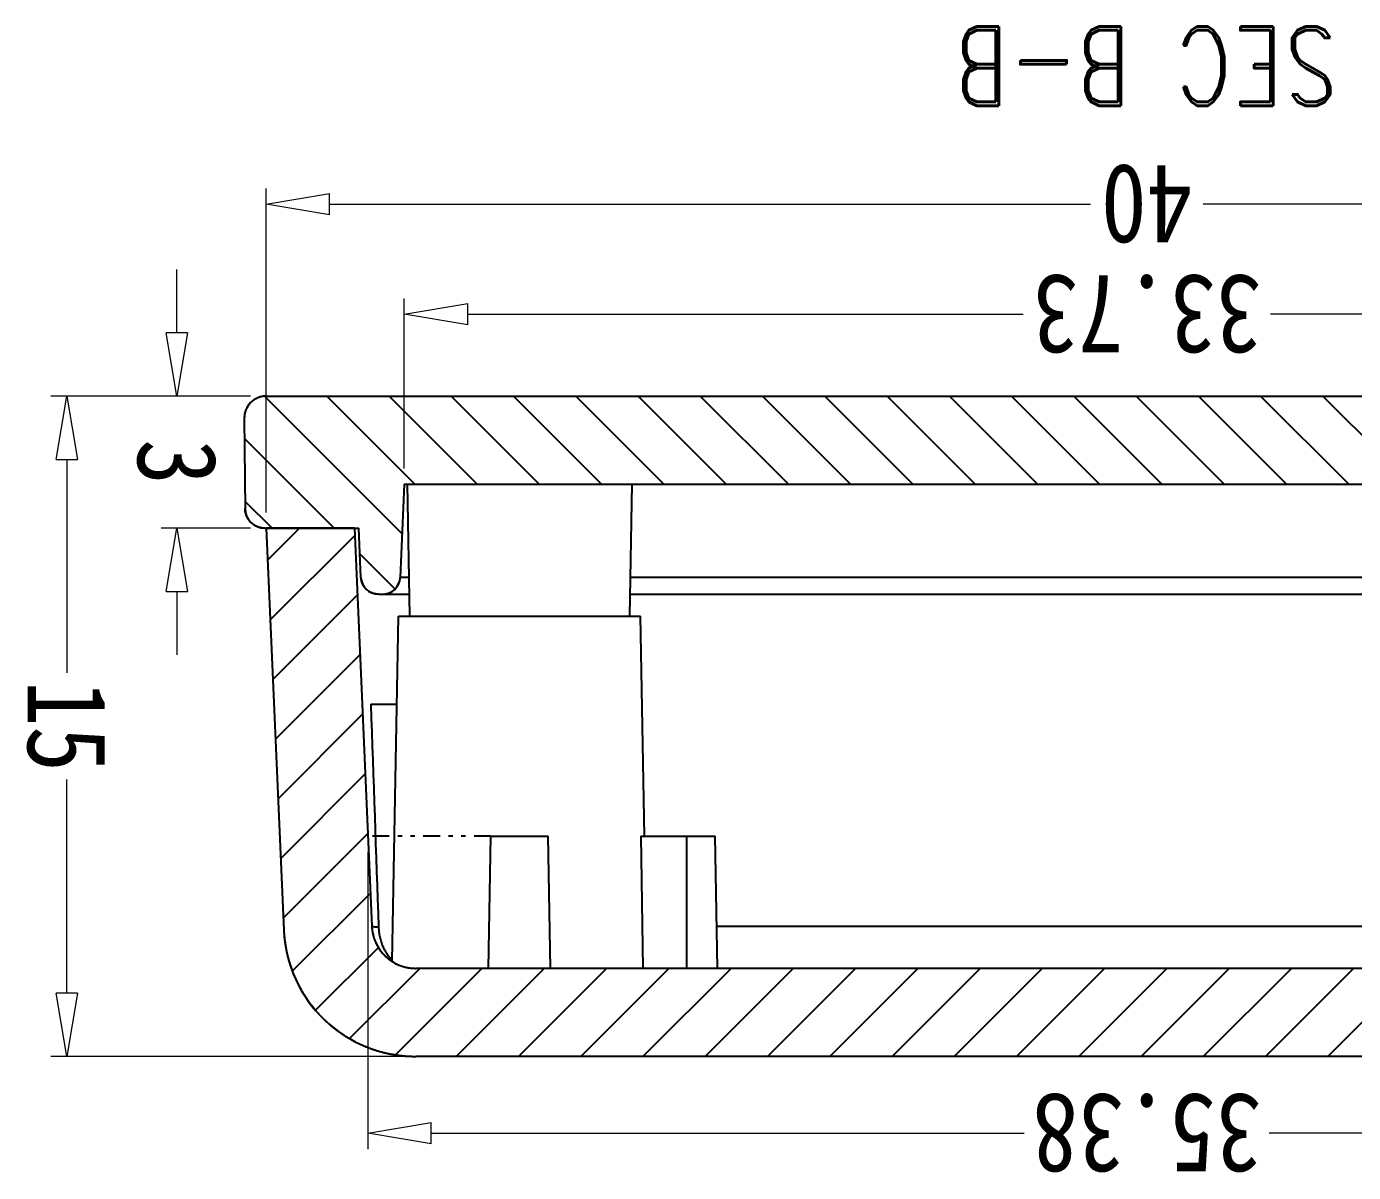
# Model space of a CAD drawing. Header units: millimetres. Extents: x 1786 to 3123, y -2632 to -1928.
# Drawn here: x 2830.31 to 2860.45, y -2532.05 to -2506.01 of the extents above; entities that cross this region are included whole.
import ezdxf
from ezdxf.enums import TextEntityAlignment as Align

# ---------------------------------------------------------------- set-up
doc = ezdxf.new("R2010")
doc.units = ezdxf.units.MM
doc.linetypes.add('DIVIDE', pattern=[31.75, 12.7, -6.35, 0, -6.35, 0, -6.35])
doc.layers.add('dim', color=3, linetype='Continuous', lineweight=9)
doc.layers.add('hatch', color=56, linetype='Continuous', lineweight=9)
doc.styles.add('FFS', font='SIMFANG.TTF', dxfattribs={"width": 0.85})
doc.styles.add('LongTou', font='romand.shx', dxfattribs={"width": 0.8, "bigfont": 'whgdtxt.shx'})
doc.dimstyles.new('YanXiu', dxfattribs={"dimtxt": 2.5, "dimasz": 2.2, "dimexe": 1, "dimexo": 0.6, "dimgap": 0.66, "dimtad": 0, "dimzin": 9, "dimdsep": 46, "dimtxsty": 'FFS', "dimblk": 'CLOSEDBLANK', "dimcen": 0, "dimclrd": 256, "dimclre": 131, "dimclrt": 42, "dimazin": 0, "dimtfac": 1, "dimtofl": 0, "dimtmove": 0, "dimatfit": 3, "dimldrblk": 'CLOSEDBLANK', "dimfxl": 1, "dimlwd": 5, "dimlwe": 5, "dimarcsym": 0})

# ---------------------------------------------------------------- blocks, each defined once
blk = doc.blocks.new('_ClosedBlank')
at = {"color": 0, "linetype": 'ByBlock', "lineweight": -2}
for p, q in [((-1, 0.167), (0, 0)), ((-1, 0.167), (-1, -0.167)), ((0, 0), (-1, -0.167))]:
    blk.add_line(p, q, dxfattribs=at)
blk = doc.blocks.new('*D196')
at = {"layer": 'Defpoints', "color": 0}
for p in [(2801.343, -2463.237, 0), (2803.375, -2463.237), (2801.343, -2466.237, 0)]:
    blk.add_point(p, dxfattribs=at)
at = {"layer": 'dim', "lineweight": 5}
for p, q in [((2803.375, -2461.797), (2803.375, -2460.357)), ((2803.375, -2467.677), (2803.375, -2469.117))]:
    blk.add_line(p, q, dxfattribs=at)
at = {"layer": 'dim', "color": 131, "lineweight": 5}
for p, q in [((2801.703, -2463.237), (2803.734, -2463.237)), ((2801.703, -2466.237), (2803.734, -2466.237))]:
    blk.add_line(p, q, dxfattribs=at)
at = {"layer": 'dim', "lineweight": 5, "xscale": 1.44, "yscale": 1.44, "zscale": 1.44}
for p, rotation in [((2803.375, -2463.237), 270), ((2803.375, -2466.237), 90)]:
    blk.add_blockref('_ClosedBlank', p, dxfattribs=dict(at, rotation=rotation))
at = {"layer": 'dim', "color": 42, "insert": (2803.375, -2464.737), "char_height": 1.8, "attachment_point": 5, "rotation": 90, "style": 'FFS'}
blk.add_mtext('3', dxfattribs=at)
blk = doc.blocks.new('*D197')
at = {"layer": 'Defpoints', "color": 0}
for p in [(2797.729, -2451.237, 0), (2805.875, -2451.237), (2801.343, -2466.237, 0)]:
    blk.add_point(p, dxfattribs=at)
at = {"layer": 'dim', "color": 131, "lineweight": 5}
for p, q in [((2798.089, -2451.237), (2806.234, -2451.237)), ((2801.703, -2466.237), (2806.234, -2466.237))]:
    blk.add_line(p, q, dxfattribs=at)
at = {"layer": 'dim', "lineweight": 5}
for p, q in [((2805.875, -2452.677), (2805.875, -2457.526)), ((2805.875, -2464.797), (2805.875, -2459.949))]:
    blk.add_line(p, q, dxfattribs=at)
at = {"layer": 'dim', "lineweight": 5, "xscale": 1.44, "yscale": 1.44, "zscale": 1.44}
for p, rotation in [((2805.875, -2451.237), 90), ((2805.875, -2466.237), 270)]:
    blk.add_blockref('_ClosedBlank', p, dxfattribs=dict(at, rotation=rotation))
at = {"layer": 'dim', "color": 42, "insert": (2805.875, -2458.737), "char_height": 1.8, "attachment_point": 5, "rotation": 90, "style": 'FFS'}
blk.add_mtext('15', dxfattribs=at)
blk = doc.blocks.new('*D200')
at = {"layer": 'Defpoints', "color": 0}
for p in [(2764.478, -2464.237, 0), (2798.208, -2464.237, 0), (2798.208, -2468.098)]:
    blk.add_point(p, dxfattribs=at)
at = {"layer": 'dim', "color": 131, "lineweight": 5}
for p, q in [((2764.478, -2464.597), (2764.478, -2468.458)), ((2798.208, -2464.597), (2798.208, -2468.458))]:
    blk.add_line(p, q, dxfattribs=at)
at = {"layer": 'dim', "lineweight": 5}
for p, q in [((2765.918, -2468.098), (2778.535, -2468.098)), ((2796.768, -2468.098), (2784.151, -2468.098))]:
    blk.add_line(p, q, dxfattribs=at)
at = {"layer": 'dim', "lineweight": 5, "xscale": 1.44, "yscale": 1.44, "zscale": 1.44, "rotation": 180}
blk.add_blockref('_ClosedBlank', (2764.478, -2468.098), dxfattribs=at)
at = {"layer": 'dim', "lineweight": 5, "xscale": 1.44, "yscale": 1.44, "zscale": 1.44}
blk.add_blockref('_ClosedBlank', (2798.208, -2468.098), dxfattribs=at)
at = {"layer": 'dim', "color": 42, "insert": (2781.343, -2468.098), "char_height": 1.8, "attachment_point": 5, "style": 'FFS'}
blk.add_mtext('33.73', dxfattribs=at)
blk = doc.blocks.new('*D201')
at = {"layer": 'Defpoints', "color": 0}
for p in [(2761.343, -2463.237, 0), (2801.343, -2463.237, 0), (2801.343, -2470.598)]:
    blk.add_point(p, dxfattribs=at)
at = {"layer": 'dim', "color": 131, "lineweight": 5}
for p, q in [((2761.343, -2463.597), (2761.343, -2470.958)), ((2801.343, -2463.597), (2801.343, -2470.958))]:
    blk.add_line(p, q, dxfattribs=at)
at = {"layer": 'dim', "lineweight": 5}
for p, q in [((2762.783, -2470.598), (2780.065, -2470.598)), ((2799.903, -2470.598), (2782.621, -2470.598))]:
    blk.add_line(p, q, dxfattribs=at)
at = {"layer": 'dim', "lineweight": 5, "xscale": 1.44, "yscale": 1.44, "zscale": 1.44, "rotation": 180}
blk.add_blockref('_ClosedBlank', (2761.343, -2470.598), dxfattribs=at)
at = {"layer": 'dim', "lineweight": 5, "xscale": 1.44, "yscale": 1.44, "zscale": 1.44}
blk.add_blockref('_ClosedBlank', (2801.343, -2470.598), dxfattribs=at)
at = {"layer": 'dim', "color": 42, "insert": (2781.343, -2470.598), "char_height": 1.8, "attachment_point": 5, "style": 'FFS'}
blk.add_mtext('40', dxfattribs=at)
blk = doc.blocks.new('*D206')
at = {"layer": 'Defpoints', "color": 0}
for p in [(2799.036, -2449.493), (2763.651, -2456.237, 0), (2799.036, -2456.237, 0)]:
    blk.add_point(p, dxfattribs=at)
at = {"layer": 'dim', "color": 131, "lineweight": 5}
for p, q in [((2763.651, -2455.877), (2763.651, -2449.133)), ((2799.036, -2455.877), (2799.036, -2449.133))]:
    blk.add_line(p, q, dxfattribs=at)
at = {"layer": 'dim', "lineweight": 5}
for p, q in [((2765.091, -2449.493), (2778.56, -2449.493)), ((2797.596, -2449.493), (2784.126, -2449.493))]:
    blk.add_line(p, q, dxfattribs=at)
at = {"layer": 'dim', "lineweight": 5, "xscale": 1.44, "yscale": 1.44, "zscale": 1.44, "rotation": 180}
blk.add_blockref('_ClosedBlank', (2763.651, -2449.493), dxfattribs=at)
at = {"layer": 'dim', "lineweight": 5, "xscale": 1.44, "yscale": 1.44, "zscale": 1.44}
blk.add_blockref('_ClosedBlank', (2799.036, -2449.493), dxfattribs=at)
at = {"layer": 'dim', "color": 42, "insert": (2781.343, -2449.493), "char_height": 1.8, "attachment_point": 5, "style": 'FFS'}
blk.add_mtext('35.38', dxfattribs=at)
blk = doc.blocks.new('*u246')
at = {"linetype": 'Continuous'}
h = blk.add_hatch(dxfattribs=at)
h.set_pattern_fill('DEFAULT__3', color=40, angle=225, style=0, pattern_type=0)
h.set_pattern_definition([(225, (399.5196, -371.5133), (0.7071068, -0.7071068), [])])
edge = h.paths.add_edge_path()
edge.add_line((-19.209, 27.087), (-17.207, 27.087))
edge.add_line((-19.209, 27.087), (-19.604, 36.13))
edge.add_spline(control_points=[(-19.604, 36.13), (-19.629, 36.696), (-20.037, 37.087), (-20.603, 37.087)], knot_values=[0, 0, 0, 0, 1, 1, 1, 1], weights=[1, 0.814909, 0.814909, 1], degree=3, periodic=0)
edge.add_line((-53.811, 37.087), (-20.603, 37.087))
edge.add_spline(control_points=[(-54.811, 36.13), (-54.786, 36.696), (-54.377, 37.087), (-53.811, 37.087)], knot_values=[0, 0, 0, 0, 1, 1, 1, 1], weights=[1, 0.814909, 0.814909, 1], degree=3, periodic=0)
edge.add_line((-55.205, 27.087), (-54.811, 36.13))
edge.add_line((-57.207, 27.087), (-55.205, 27.087))
edge.add_line((-57.207, 27.087), (-56.809, 36.218))
edge.add_spline(control_points=[(-56.809, 36.218), (-56.735, 37.913), (-55.509, 39.087), (-53.811, 39.087)], knot_values=[0, 0, 0, 0, 1, 1, 1, 1], weights=[1, 0.814909, 0.814909, 1], degree=3, periodic=0)
edge.add_line((-53.811, 39.087), (-20.603, 39.087))
edge.add_spline(control_points=[(-17.606, 36.218), (-17.68, 37.913), (-18.906, 39.087), (-20.603, 39.087)], knot_values=[0, 0, 0, 0, 1, 1, 1, 1], weights=[1, 0.814909, 0.814909, 1], degree=3, periodic=0)
edge.add_line((-17.207, 27.087), (-17.606, 36.218))
h = blk.add_hatch(dxfattribs=at)
h.set_pattern_fill('DEFAULT__4', color=40, angle=135, style=0, pattern_type=0)
h.set_pattern_definition([(135, (399.5196, -371.5133), (-0.7071068, -0.7071068), [])])
edge = h.paths.add_edge_path()
edge.add_line((-17.175, 27.087), (-19.309, 27.087))
edge.add_spline(control_points=[(-17.175, 27.087), (-16.913, 27.087), (-16.727, 26.902), (-16.725, 26.641)], knot_values=[0, 0, 0, 0, 1, 1, 1, 1], weights=[1, 0.80679, 0.80679, 1], degree=3, periodic=0)
edge.add_line((-16.707, 24.591), (-16.725, 26.641))
edge.add_spline(control_points=[(-17.207, 24.087), (-16.912, 24.087), (-16.705, 24.296), (-16.707, 24.591)], knot_values=[0, 0, 0, 0, 1, 1, 1, 1], weights=[1, 0.802676, 0.802676, 1], degree=3, periodic=0)
edge.add_line((-17.207, 24.087), (-57.207, 24.087))
edge.add_spline(control_points=[(-57.207, 24.087), (-57.502, 24.087), (-57.71, 24.296), (-57.707, 24.591)], knot_values=[0, 0, 0, 0, 1, 1, 1, 1], weights=[1, 0.802676, 0.802676, 1], degree=3, periodic=0)
edge.add_line((-57.707, 24.591), (-57.689, 26.641))
edge.add_spline(control_points=[(-57.239, 27.087), (-57.501, 27.087), (-57.687, 26.902), (-57.689, 26.641)], knot_values=[0, 0, 0, 0, 1, 1, 1, 1], weights=[1, 0.80679, 0.80679, 1], degree=3, periodic=0)
edge.add_line((-55.105, 27.087), (-57.239, 27.087))
edge.add_line((-55.056, 28.204), (-55.105, 27.087))
edge.add_spline(control_points=[(-54.657, 28.587), (-54.883, 28.587), (-55.047, 28.43), (-55.056, 28.204)], knot_values=[0, 0, 0, 0, 1, 1, 1, 1], weights=[1, 0.814909, 0.814909, 1], degree=3, periodic=0)
edge.add_line((-54.564, 28.587), (-54.657, 28.587))
edge.add_spline(control_points=[(-54.564, 28.587), (-54.338, 28.587), (-54.175, 28.43), (-54.165, 28.204)], knot_values=[0, 0, 0, 0, 1, 1, 1, 1], weights=[1, 0.814909, 0.814909, 1], degree=3, periodic=0)
edge.add_line((-54.072, 26.087), (-54.165, 28.204))
edge.add_line((-20.342, 26.087), (-54.072, 26.087))
edge.add_line((-20.342, 26.087), (-20.25, 28.204))
edge.add_spline(control_points=[(-19.85, 28.587), (-20.076, 28.587), (-20.24, 28.43), (-20.25, 28.204)], knot_values=[0, 0, 0, 0, 1, 1, 1, 1], weights=[1, 0.814909, 0.814909, 1], degree=3, periodic=0)
edge.add_line((-19.758, 28.587), (-19.85, 28.587))
edge.add_spline(control_points=[(-19.758, 28.587), (-19.531, 28.587), (-19.368, 28.43), (-19.358, 28.204)], knot_values=[0, 0, 0, 0, 1, 1, 1, 1], weights=[1, 0.814909, 0.814909, 1], degree=3, periodic=0)
edge.add_line((-19.358, 28.204), (-19.309, 27.087))
at = {"color": 7, "linetype": 'Continuous'}
for p, q in [((-53.811, 39.087, 0), (-20.603, 39.087, 0)), ((-53.811, 39.087, 0), (-20.603, 39.087, 0)), ((-53.811, 37.087, 0), (-20.603, 37.087, 0)), ((-53.811, 37.087, 0), (-20.603, 37.087, 0)), ((-27.457, 37.087, 0), (-27.405, 34.087, 0)), ((-26.755, 34.087, 0), (-26.755, 37.087, 0)), ((-25.719, 34.087, 0), (-25.76, 37.087, 0)), ((-23.66, 37.087, 0), (-23.607, 34.087, 0)), ((-22.255, 37.087, 0), (-22.307, 34.087, 0)), ((-20.07, 36.926, 0), (-20.207, 29.087, 0)), ((-17.207, 27.087, 0), (-17.606, 36.218, 0)), ((-17.207, 27.087, 0), (-17.606, 36.218, 0)), ((-27.441, 36.13, 0), (-49.422, 36.13, 0)), ((-19.209, 27.087, 0), (-19.604, 36.13, 0)), ((-19.209, 27.087, 0), (-19.604, 36.13, 0)), ((-25.719, 34.087, 0), (-27.405, 34.087, 0)), ((-25.795, 34.087, 0), (-25.707, 29.087, 0)), ((-22.307, 34.087, 0), (-23.607, 34.087, 0)), ((-19.581, 31.087, 0), (-20.172, 31.087, 0)), ((-20.207, 29.087, 0), (-25.707, 29.087, 0)), ((-25.51, 26.087, 0), (-25.457, 29.087, 0)), ((-20.405, 26.087, 0), (-20.457, 29.087, 0)), ((-25.466, 28.587, 0), (-54.425, 28.587, 0)), ((-19.758, 28.587, 0), (-20.449, 28.587, 0)), ((-19.758, 28.587, 0), (-19.85, 28.587, 0)), ((-54.165, 28.204, 0), (-25.473, 28.204, 0)), ((-20.442, 28.204, 0), (-20.25, 28.204, 0)), ((-20.342, 26.087, 0), (-20.25, 28.204, 0)), ((-20.342, 26.087, 0), (-20.25, 28.204, 0)), ((-19.358, 28.204, 0), (-19.309, 27.087, 0)), ((-19.358, 28.204, 0), (-19.309, 27.087, 0)), ((-17.175, 27.087, 0), (-19.309, 27.087, 0)), ((-17.175, 27.087, 0), (-19.309, 27.087, 0)), ((-19.209, 27.087, 0), (-17.207, 27.087, 0)), ((-16.707, 24.591, 0), (-16.725, 26.641, 0)), ((-16.707, 24.591, 0), (-16.725, 26.641, 0)), ((-20.342, 26.087, 0), (-54.072, 26.087, 0)), ((-20.342, 26.087, 0), (-54.072, 26.087, 0)), ((-17.207, 24.087, 0), (-57.207, 24.087, 0)), ((-17.207, 24.087, 0), (-57.207, 24.087, 0))]:
    blk.add_line(p, q, dxfattribs=at)
at = {"color": 2, "linetype": 'DIVIDE', "ltscale": 0.03}
blk.add_line((-22.307, 34.087, 0), (-19.515, 34.087, 0), dxfattribs=at)
at = {"color": 7, "linetype": 'Continuous'}
for centre, radius, start, end in [((-20.603, 36.087, 0), 3, 2.5, 90), ((-20.603, 36.087, 0), 1, 2.5, 90), ((-19.85, 28.187, 0), 0.4, 90, 177.5), ((-19.758, 28.187, 0), 0.4, 2.5, 90), ((-17.175, 26.637, 0), 0.45, 0.5, 90), ((-17.207, 24.587, 0), 0.5, 270, 0.5)]:
    blk.add_arc(centre, radius, start, end, dxfattribs=at)
blk.add_ellipse((-19.897, 8.442, 0), major_axis=(-2.692, 85.935), ratio=0.012354, start_param=-1.304521, end_param=-1.242945, dxfattribs=at)
for points, start_tangent, end_tangent in [([(-17.606, 36.218, 0), (-17.608, 36.25, 0), (-17.609, 36.283, 0), (-17.612, 36.315, 0), (-17.614, 36.348, 0), (-17.618, 36.381, 0), (-17.621, 36.414, 0), (-17.625, 36.447, 0), (-17.629, 36.48, 0), (-17.634, 36.513, 0), (-17.639, 36.547, 0), (-17.644, 36.58, 0), (-17.65, 36.614, 0), (-17.656, 36.647, 0), (-17.662, 36.681, 0), (-17.669, 36.714, 0), (-17.677, 36.748, 0), (-17.685, 36.782, 0), (-17.693, 36.815, 0), (-17.702, 36.849, 0), (-17.711, 36.883, 0), (-17.72, 36.917, 0), (-17.73, 36.95, 0), (-17.74, 36.984, 0), (-17.751, 37.018, 0), (-17.762, 37.051, 0), (-17.774, 37.085, 0), (-17.786, 37.118, 0), (-17.799, 37.152, 0), (-17.812, 37.185, 0), (-17.825, 37.219, 0), (-17.839, 37.252, 0), (-17.853, 37.285, 0), (-17.868, 37.318, 0), (-17.883, 37.351, 0), (-17.898, 37.384, 0), (-17.914, 37.417, 0), (-17.931, 37.45, 0), (-17.947, 37.482, 0), (-17.965, 37.515, 0), (-17.982, 37.547, 0), (-18.001, 37.579, 0), (-18.019, 37.611, 0), (-18.038, 37.643, 0), (-18.057, 37.674, 0), (-18.077, 37.706, 0), (-18.098, 37.737, 0), (-18.118, 37.768, 0), (-18.139, 37.798, 0), (-18.161, 37.829, 0), (-18.183, 37.859, 0), (-18.205, 37.889, 0), (-18.227, 37.919, 0), (-18.251, 37.948, 0), (-18.274, 37.978, 0), (-18.298, 38.007, 0), (-18.322, 38.035, 0), (-18.347, 38.064, 0), (-18.372, 38.092, 0), (-18.397, 38.12, 0), (-18.422, 38.147, 0), (-18.448, 38.174, 0), (-18.475, 38.201, 0), (-18.502, 38.228, 0), (-18.529, 38.254, 0), (-18.556, 38.28, 0), (-18.584, 38.305, 0), (-18.612, 38.33, 0), (-18.64, 38.355, 0), (-18.668, 38.38, 0), (-18.697, 38.404, 0), (-18.726, 38.427, 0), (-18.756, 38.451, 0), (-18.786, 38.474, 0), (-18.816, 38.496, 0), (-18.846, 38.518, 0), (-18.876, 38.54, 0), (-18.907, 38.561, 0), (-18.938, 38.582, 0), (-18.969, 38.603, 0), (-19.001, 38.623, 0), (-19.032, 38.643, 0), (-19.064, 38.662, 0), (-19.096, 38.681, 0), (-19.128, 38.699, 0), (-19.161, 38.717, 0), (-19.193, 38.735, 0), (-19.226, 38.752, 0), (-19.259, 38.769, 0), (-19.292, 38.785, 0), (-19.325, 38.801, 0), (-19.358, 38.816, 0), (-19.391, 38.831, 0), (-19.425, 38.846, 0), (-19.458, 38.86, 0), (-19.492, 38.873, 0), (-19.526, 38.887, 0), (-19.559, 38.899, 0), (-19.593, 38.912, 0), (-19.627, 38.924, 0), (-19.661, 38.935, 0), (-19.695, 38.946, 0), (-19.729, 38.957, 0), (-19.763, 38.967, 0), (-19.797, 38.977, 0), (-19.832, 38.986, 0), (-19.866, 38.995, 0), (-19.9, 39.003, 0), (-19.934, 39.011, 0), (-19.968, 39.019, 0), (-20.002, 39.026, 0), (-20.036, 39.033, 0), (-20.07, 39.039, 0), (-20.104, 39.045, 0), (-20.138, 39.05, 0), (-20.172, 39.056, 0), (-20.205, 39.06, 0), (-20.239, 39.065, 0), (-20.273, 39.068, 0), (-20.306, 39.072, 0), (-20.34, 39.075, 0), (-20.373, 39.078, 0), (-20.406, 39.08, 0), (-20.439, 39.082, 0), (-20.472, 39.084, 0), (-20.505, 39.085, 0), (-20.538, 39.086, 0), (-20.571, 39.087, 0), (-20.603, 39.087, 0)], (-0.043619, 0.999048), (-1, 0)), ([(-19.604, 36.13, 0), (-19.605, 36.141, 0), (-19.605, 36.152, 0), (-19.606, 36.163, 0), (-19.607, 36.174, 0), (-19.608, 36.185, 0), (-19.609, 36.196, 0), (-19.61, 36.207, 0), (-19.612, 36.218, 0), (-19.613, 36.229, 0), (-19.615, 36.24, 0), (-19.617, 36.251, 0), (-19.619, 36.262, 0), (-19.621, 36.274, 0), (-19.623, 36.285, 0), (-19.625, 36.296, 0), (-19.628, 36.307, 0), (-19.63, 36.318, 0), (-19.633, 36.33, 0), (-19.636, 36.341, 0), (-19.639, 36.352, 0), (-19.642, 36.363, 0), (-19.645, 36.375, 0), (-19.649, 36.386, 0), (-19.652, 36.397, 0), (-19.656, 36.408, 0), (-19.66, 36.419, 0), (-19.664, 36.431, 0), (-19.668, 36.442, 0), (-19.673, 36.453, 0), (-19.677, 36.464, 0), (-19.682, 36.475, 0), (-19.686, 36.486, 0), (-19.691, 36.497, 0), (-19.696, 36.508, 0), (-19.701, 36.519, 0), (-19.707, 36.53, 0), (-19.712, 36.541, 0), (-19.718, 36.552, 0), (-19.724, 36.563, 0), (-19.73, 36.573, 0), (-19.736, 36.584, 0), (-19.742, 36.595, 0), (-19.748, 36.605, 0), (-19.755, 36.616, 0), (-19.761, 36.626, 0), (-19.768, 36.637, 0), (-19.775, 36.647, 0), (-19.782, 36.657, 0), (-19.789, 36.667, 0), (-19.796, 36.678, 0), (-19.804, 36.688, 0), (-19.811, 36.697, 0), (-19.819, 36.707, 0), (-19.827, 36.717, 0), (-19.835, 36.727, 0), (-19.843, 36.736, 0), (-19.851, 36.746, 0), (-19.859, 36.755, 0), (-19.868, 36.764, 0), (-19.876, 36.774, 0), (-19.885, 36.783, 0), (-19.894, 36.792, 0), (-19.903, 36.8, 0), (-19.912, 36.809, 0), (-19.921, 36.818, 0), (-19.93, 36.826, 0), (-19.939, 36.835, 0), (-19.949, 36.843, 0), (-19.958, 36.851, 0), (-19.968, 36.859, 0), (-19.978, 36.867, 0), (-19.987, 36.875, 0), (-19.997, 36.882, 0), (-20.007, 36.89, 0), (-20.017, 36.897, 0), (-20.028, 36.904, 0), (-20.038, 36.912, 0), (-20.048, 36.919, 0), (-20.058, 36.925, 0), (-20.069, 36.932, 0), (-20.079, 36.939, 0), (-20.09, 36.945, 0), (-20.101, 36.951, 0), (-20.111, 36.958, 0), (-20.122, 36.964, 0), (-20.133, 36.969, 0), (-20.144, 36.975, 0), (-20.155, 36.981, 0), (-20.166, 36.986, 0), (-20.177, 36.991, 0), (-20.188, 36.997, 0), (-20.199, 37.002, 0), (-20.21, 37.006, 0), (-20.221, 37.011, 0), (-20.233, 37.016, 0), (-20.244, 37.02, 0), (-20.255, 37.024, 0), (-20.266, 37.028, 0), (-20.278, 37.032, 0), (-20.289, 37.036, 0), (-20.3, 37.04, 0), (-20.312, 37.043, 0), (-20.323, 37.047, 0), (-20.335, 37.05, 0), (-20.346, 37.053, 0), (-20.357, 37.056, 0), (-20.369, 37.059, 0), (-20.38, 37.062, 0), (-20.391, 37.064, 0), (-20.403, 37.066, 0), (-20.414, 37.069, 0), (-20.425, 37.071, 0), (-20.437, 37.073, 0), (-20.448, 37.075, 0), (-20.459, 37.076, 0), (-20.471, 37.078, 0), (-20.482, 37.079, 0), (-20.493, 37.081, 0), (-20.504, 37.082, 0), (-20.515, 37.083, 0), (-20.526, 37.084, 0), (-20.537, 37.085, 0), (-20.549, 37.085, 0), (-20.56, 37.086, 0), (-20.57, 37.086, 0), (-20.581, 37.086, 0), (-20.592, 37.087, 0), (-20.603, 37.087, 0)], (-0.043619, 0.999048), (-1, 0)), ([(-19.758, 36.145, 0), (-19.767, 36.258, 0), (-19.786, 36.372, 0), (-19.815, 36.482, 0), (-19.853, 36.583, 0), (-19.895, 36.672, 0), (-19.942, 36.749, 0), (-19.993, 36.817, 0), (-20.049, 36.878, 0), (-20.07, 36.898, 0)], (-0.035507, 0.999369), (-0.739725, 0.672909)), ([(-19.604, 36.13, 0), (-19.622, 36.136, 0), (-19.673, 36.141, 0), (-19.758, 36.145, 0)], (-0.044752, 0.998998), (-0.999552, 0.029946)), ([(-19.85, 28.587, 0), (-19.854, 28.587, 0), (-19.859, 28.587, 0), (-19.863, 28.587, 0), (-19.868, 28.586, 0), (-19.872, 28.586, 0), (-19.876, 28.586, 0), (-19.881, 28.586, 0), (-19.885, 28.585, 0), (-19.89, 28.585, 0), (-19.894, 28.584, 0), (-19.899, 28.584, 0), (-19.903, 28.583, 0), (-19.908, 28.583, 0), (-19.912, 28.582, 0), (-19.917, 28.581, 0), (-19.921, 28.58, 0), (-19.926, 28.58, 0), (-19.93, 28.579, 0), (-19.935, 28.578, 0), (-19.939, 28.577, 0), (-19.944, 28.576, 0), (-19.948, 28.574, 0), (-19.953, 28.573, 0), (-19.958, 28.572, 0), (-19.962, 28.571, 0), (-19.967, 28.569, 0), (-19.971, 28.568, 0), (-19.976, 28.567, 0), (-19.98, 28.565, 0), (-19.985, 28.563, 0), (-19.989, 28.562, 0), (-19.994, 28.56, 0), (-19.998, 28.558, 0), (-20.003, 28.556, 0), (-20.007, 28.555, 0), (-20.012, 28.553, 0), (-20.016, 28.551, 0), (-20.021, 28.549, 0), (-20.025, 28.546, 0), (-20.029, 28.544, 0), (-20.034, 28.542, 0), (-20.038, 28.54, 0), (-20.042, 28.537, 0), (-20.047, 28.535, 0), (-20.051, 28.533, 0), (-20.055, 28.53, 0), (-20.06, 28.528, 0), (-20.064, 28.525, 0), (-20.068, 28.522, 0), (-20.072, 28.519, 0), (-20.076, 28.517, 0), (-20.08, 28.514, 0), (-20.084, 28.511, 0), (-20.088, 28.508, 0), (-20.092, 28.505, 0), (-20.096, 28.502, 0), (-20.1, 28.499, 0), (-20.104, 28.496, 0), (-20.108, 28.492, 0), (-20.112, 28.489, 0), (-20.116, 28.486, 0), (-20.119, 28.483, 0), (-20.123, 28.479, 0), (-20.127, 28.476, 0), (-20.13, 28.472, 0), (-20.134, 28.469, 0), (-20.137, 28.465, 0), (-20.141, 28.461, 0), (-20.144, 28.458, 0), (-20.148, 28.454, 0), (-20.151, 28.45, 0), (-20.154, 28.447, 0), (-20.157, 28.443, 0), (-20.161, 28.439, 0), (-20.164, 28.435, 0), (-20.167, 28.431, 0), (-20.17, 28.427, 0), (-20.173, 28.423, 0), (-20.176, 28.419, 0), (-20.179, 28.415, 0), (-20.181, 28.411, 0), (-20.184, 28.407, 0), (-20.187, 28.403, 0), (-20.19, 28.398, 0), (-20.192, 28.394, 0), (-20.195, 28.39, 0), (-20.197, 28.386, 0), (-20.2, 28.381, 0), (-20.202, 28.377, 0), (-20.204, 28.373, 0), (-20.206, 28.368, 0), (-20.209, 28.364, 0), (-20.211, 28.36, 0), (-20.213, 28.355, 0), (-20.215, 28.351, 0), (-20.217, 28.347, 0), (-20.219, 28.342, 0), (-20.221, 28.338, 0), (-20.222, 28.333, 0), (-20.224, 28.329, 0), (-20.226, 28.324, 0), (-20.227, 28.32, 0), (-20.229, 28.315, 0), (-20.23, 28.311, 0), (-20.232, 28.306, 0), (-20.233, 28.302, 0), (-20.235, 28.297, 0), (-20.236, 28.293, 0), (-20.237, 28.288, 0), (-20.238, 28.284, 0), (-20.239, 28.279, 0), (-20.24, 28.275, 0), (-20.241, 28.27, 0), (-20.242, 28.266, 0), (-20.243, 28.261, 0), (-20.244, 28.257, 0), (-20.245, 28.253, 0), (-20.245, 28.248, 0), (-20.246, 28.244, 0), (-20.247, 28.239, 0), (-20.247, 28.235, 0), (-20.248, 28.23, 0), (-20.248, 28.226, 0), (-20.249, 28.222, 0), (-20.249, 28.217, 0), (-20.249, 28.213, 0), (-20.25, 28.209, 0), (-20.25, 28.204, 0)], (-1, 0), (-0.043619, -0.999048)), ([(-19.758, 28.587, 0), (-19.753, 28.587, 0), (-19.749, 28.587, 0), (-19.745, 28.587, 0), (-19.74, 28.586, 0), (-19.736, 28.586, 0), (-19.731, 28.586, 0), (-19.727, 28.586, 0), (-19.723, 28.585, 0), (-19.718, 28.585, 0), (-19.714, 28.584, 0), (-19.709, 28.584, 0), (-19.705, 28.583, 0), (-19.7, 28.583, 0), (-19.696, 28.582, 0), (-19.691, 28.581, 0), (-19.687, 28.58, 0), (-19.682, 28.58, 0), (-19.678, 28.579, 0), (-19.673, 28.578, 0), (-19.668, 28.577, 0), (-19.664, 28.576, 0), (-19.659, 28.574, 0), (-19.655, 28.573, 0), (-19.65, 28.572, 0), (-19.646, 28.571, 0), (-19.641, 28.569, 0), (-19.637, 28.568, 0), (-19.632, 28.567, 0), (-19.628, 28.565, 0), (-19.623, 28.563, 0), (-19.619, 28.562, 0), (-19.614, 28.56, 0), (-19.61, 28.558, 0), (-19.605, 28.556, 0), (-19.601, 28.555, 0), (-19.596, 28.553, 0), (-19.592, 28.551, 0), (-19.587, 28.549, 0), (-19.583, 28.546, 0), (-19.578, 28.544, 0), (-19.574, 28.542, 0), (-19.57, 28.54, 0), (-19.565, 28.537, 0), (-19.561, 28.535, 0), (-19.557, 28.533, 0), (-19.552, 28.53, 0), (-19.548, 28.528, 0), (-19.544, 28.525, 0), (-19.54, 28.522, 0), (-19.536, 28.519, 0), (-19.532, 28.517, 0), (-19.527, 28.514, 0), (-19.523, 28.511, 0), (-19.519, 28.508, 0), (-19.515, 28.505, 0), (-19.511, 28.502, 0), (-19.507, 28.499, 0), (-19.504, 28.496, 0), (-19.5, 28.492, 0), (-19.496, 28.489, 0), (-19.492, 28.486, 0), (-19.488, 28.483, 0), (-19.485, 28.479, 0), (-19.481, 28.476, 0), (-19.477, 28.472, 0), (-19.474, 28.469, 0), (-19.47, 28.465, 0), (-19.467, 28.461, 0), (-19.464, 28.458, 0), (-19.46, 28.454, 0), (-19.457, 28.45, 0), (-19.454, 28.447, 0), (-19.45, 28.443, 0), (-19.447, 28.439, 0), (-19.444, 28.435, 0), (-19.441, 28.431, 0), (-19.438, 28.427, 0), (-19.435, 28.423, 0), (-19.432, 28.419, 0), (-19.429, 28.415, 0), (-19.426, 28.411, 0), (-19.424, 28.407, 0), (-19.421, 28.403, 0), (-19.418, 28.398, 0), (-19.416, 28.394, 0), (-19.413, 28.39, 0), (-19.411, 28.386, 0), (-19.408, 28.381, 0), (-19.406, 28.377, 0), (-19.404, 28.373, 0), (-19.401, 28.368, 0), (-19.399, 28.364, 0), (-19.397, 28.36, 0), (-19.395, 28.355, 0), (-19.393, 28.351, 0), (-19.391, 28.347, 0), (-19.389, 28.342, 0), (-19.387, 28.338, 0), (-19.385, 28.333, 0), (-19.384, 28.329, 0), (-19.382, 28.324, 0), (-19.38, 28.32, 0), (-19.379, 28.315, 0), (-19.377, 28.311, 0), (-19.376, 28.306, 0), (-19.375, 28.302, 0), (-19.373, 28.297, 0), (-19.372, 28.293, 0), (-19.371, 28.288, 0), (-19.37, 28.284, 0), (-19.369, 28.279, 0), (-19.368, 28.275, 0), (-19.367, 28.27, 0), (-19.366, 28.266, 0), (-19.365, 28.261, 0), (-19.364, 28.257, 0), (-19.363, 28.253, 0), (-19.362, 28.248, 0), (-19.362, 28.244, 0), (-19.361, 28.239, 0), (-19.361, 28.235, 0), (-19.36, 28.23, 0), (-19.36, 28.226, 0), (-19.359, 28.222, 0), (-19.359, 28.217, 0), (-19.359, 28.213, 0), (-19.358, 28.209, 0), (-19.358, 28.204, 0)], (1, 0), (0.043619, -0.999048)), ([(-17.175, 27.087, 0), (-17.17, 27.087, 0), (-17.165, 27.087, 0), (-17.16, 27.086, 0), (-17.155, 27.086, 0), (-17.15, 27.086, 0), (-17.145, 27.086, 0), (-17.14, 27.085, 0), (-17.135, 27.085, 0), (-17.13, 27.084, 0), (-17.125, 27.084, 0), (-17.12, 27.083, 0), (-17.114, 27.083, 0), (-17.109, 27.082, 0), (-17.104, 27.081, 0), (-17.099, 27.08, 0), (-17.094, 27.079, 0), (-17.088, 27.078, 0), (-17.083, 27.077, 0), (-17.078, 27.076, 0), (-17.073, 27.075, 0), (-17.068, 27.074, 0), (-17.062, 27.072, 0), (-17.057, 27.071, 0), (-17.052, 27.07, 0), (-17.047, 27.068, 0), (-17.041, 27.066, 0), (-17.036, 27.065, 0), (-17.031, 27.063, 0), (-17.026, 27.061, 0), (-17.021, 27.059, 0), (-17.015, 27.057, 0), (-17.01, 27.055, 0), (-17.005, 27.053, 0), (-17, 27.051, 0), (-16.995, 27.049, 0), (-16.99, 27.047, 0), (-16.985, 27.044, 0), (-16.98, 27.042, 0), (-16.975, 27.04, 0), (-16.969, 27.037, 0), (-16.964, 27.034, 0), (-16.959, 27.032, 0), (-16.954, 27.029, 0), (-16.95, 27.026, 0), (-16.945, 27.023, 0), (-16.94, 27.02, 0), (-16.935, 27.017, 0), (-16.93, 27.014, 0), (-16.925, 27.011, 0), (-16.921, 27.008, 0), (-16.916, 27.004, 0), (-16.911, 27.001, 0), (-16.907, 26.998, 0), (-16.902, 26.994, 0), (-16.897, 26.991, 0), (-16.893, 26.987, 0), (-16.888, 26.983, 0), (-16.884, 26.98, 0), (-16.88, 26.976, 0), (-16.875, 26.972, 0), (-16.871, 26.968, 0), (-16.867, 26.964, 0), (-16.862, 26.96, 0), (-16.858, 26.956, 0), (-16.854, 26.952, 0), (-16.85, 26.948, 0), (-16.846, 26.944, 0), (-16.842, 26.94, 0), (-16.838, 26.935, 0), (-16.835, 26.931, 0), (-16.831, 26.927, 0), (-16.827, 26.922, 0), (-16.824, 26.918, 0), (-16.82, 26.913, 0), (-16.817, 26.909, 0), (-16.813, 26.904, 0), (-16.81, 26.899, 0), (-16.806, 26.895, 0), (-16.803, 26.89, 0), (-16.8, 26.885, 0), (-16.797, 26.88, 0), (-16.794, 26.875, 0), (-16.791, 26.871, 0), (-16.788, 26.866, 0), (-16.785, 26.861, 0), (-16.782, 26.856, 0), (-16.779, 26.851, 0), (-16.777, 26.846, 0), (-16.774, 26.841, 0), (-16.772, 26.836, 0), (-16.769, 26.831, 0), (-16.767, 26.826, 0), (-16.764, 26.821, 0), (-16.762, 26.815, 0), (-16.76, 26.81, 0), (-16.758, 26.805, 0), (-16.756, 26.8, 0), (-16.754, 26.795, 0), (-16.752, 26.79, 0), (-16.75, 26.785, 0), (-16.748, 26.779, 0), (-16.747, 26.774, 0), (-16.745, 26.769, 0), (-16.743, 26.764, 0), (-16.742, 26.759, 0), (-16.741, 26.753, 0), (-16.739, 26.748, 0), (-16.738, 26.743, 0), (-16.737, 26.738, 0), (-16.735, 26.732, 0), (-16.734, 26.727, 0), (-16.733, 26.722, 0), (-16.732, 26.717, 0), (-16.731, 26.712, 0), (-16.731, 26.707, 0), (-16.73, 26.701, 0), (-16.729, 26.696, 0), (-16.728, 26.691, 0), (-16.728, 26.686, 0), (-16.727, 26.681, 0), (-16.727, 26.676, 0), (-16.726, 26.671, 0), (-16.726, 26.666, 0), (-16.726, 26.661, 0), (-16.726, 26.656, 0), (-16.725, 26.651, 0), (-16.725, 26.646, 0), (-16.725, 26.641, 0)], (1, 0), (0.008727, -0.999962)), ([(-17.207, 24.087, 0), (-17.202, 24.087, 0), (-17.196, 24.087, 0), (-17.191, 24.087, 0), (-17.185, 24.087, 0), (-17.179, 24.088, 0), (-17.174, 24.088, 0), (-17.168, 24.088, 0), (-17.162, 24.089, 0), (-17.156, 24.089, 0), (-17.151, 24.09, 0), (-17.145, 24.091, 0), (-17.139, 24.091, 0), (-17.133, 24.092, 0), (-17.128, 24.093, 0), (-17.122, 24.094, 0), (-17.116, 24.095, 0), (-17.11, 24.096, 0), (-17.104, 24.097, 0), (-17.098, 24.099, 0), (-17.092, 24.1, 0), (-17.087, 24.102, 0), (-17.081, 24.103, 0), (-17.075, 24.105, 0), (-17.069, 24.106, 0), (-17.063, 24.108, 0), (-17.057, 24.11, 0), (-17.051, 24.112, 0), (-17.046, 24.114, 0), (-17.04, 24.116, 0), (-17.034, 24.118, 0), (-17.028, 24.12, 0), (-17.022, 24.122, 0), (-17.017, 24.125, 0), (-17.011, 24.127, 0), (-17.005, 24.129, 0), (-16.999, 24.132, 0), (-16.994, 24.135, 0), (-16.988, 24.137, 0), (-16.982, 24.14, 0), (-16.977, 24.143, 0), (-16.971, 24.146, 0), (-16.965, 24.149, 0), (-16.96, 24.152, 0), (-16.954, 24.156, 0), (-16.949, 24.159, 0), (-16.943, 24.162, 0), (-16.938, 24.166, 0), (-16.932, 24.169, 0), (-16.927, 24.173, 0), (-16.922, 24.176, 0), (-16.916, 24.18, 0), (-16.911, 24.184, 0), (-16.906, 24.188, 0), (-16.901, 24.192, 0), (-16.896, 24.196, 0), (-16.891, 24.2, 0), (-16.886, 24.204, 0), (-16.881, 24.208, 0), (-16.876, 24.212, 0), (-16.871, 24.217, 0), (-16.866, 24.221, 0), (-16.861, 24.226, 0), (-16.857, 24.23, 0), (-16.852, 24.235, 0), (-16.848, 24.239, 0), (-16.843, 24.244, 0), (-16.839, 24.249, 0), (-16.834, 24.254, 0), (-16.83, 24.259, 0), (-16.826, 24.264, 0), (-16.822, 24.268, 0), (-16.818, 24.274, 0), (-16.813, 24.279, 0), (-16.81, 24.284, 0), (-16.806, 24.289, 0), (-16.802, 24.294, 0), (-16.798, 24.299, 0), (-16.794, 24.305, 0), (-16.791, 24.31, 0), (-16.787, 24.315, 0), (-16.784, 24.321, 0), (-16.78, 24.326, 0), (-16.777, 24.332, 0), (-16.774, 24.337, 0), (-16.771, 24.343, 0), (-16.768, 24.349, 0), (-16.765, 24.354, 0), (-16.762, 24.36, 0), (-16.759, 24.366, 0), (-16.756, 24.371, 0), (-16.753, 24.377, 0), (-16.751, 24.383, 0), (-16.748, 24.388, 0), (-16.746, 24.394, 0), (-16.743, 24.4, 0), (-16.741, 24.406, 0), (-16.739, 24.412, 0), (-16.737, 24.418, 0), (-16.735, 24.423, 0), (-16.733, 24.429, 0), (-16.731, 24.435, 0), (-16.729, 24.441, 0), (-16.727, 24.447, 0), (-16.726, 24.453, 0), (-16.724, 24.459, 0), (-16.722, 24.464, 0), (-16.721, 24.47, 0), (-16.72, 24.476, 0), (-16.718, 24.482, 0), (-16.717, 24.488, 0), (-16.716, 24.494, 0), (-16.715, 24.5, 0), (-16.714, 24.505, 0), (-16.713, 24.511, 0), (-16.712, 24.517, 0), (-16.711, 24.523, 0), (-16.711, 24.529, 0), (-16.71, 24.534, 0), (-16.709, 24.54, 0), (-16.709, 24.546, 0), (-16.708, 24.552, 0), (-16.708, 24.557, 0), (-16.708, 24.563, 0), (-16.708, 24.569, 0), (-16.707, 24.574, 0), (-16.707, 24.58, 0), (-16.707, 24.586, 0), (-16.707, 24.591, 0)], (1, 0), (-0.008727, 0.999962))]:
    blk.add_spline(points, degree=3, dxfattribs=dict(at, start_tangent=start_tangent, end_tangent=end_tangent))
at = {"layer": 'hatch', "color": 6, "style": 'LongTou', "width": 0.8}
blk.add_text('SEC B-B', height=1.8, dxfattribs=at).set_placement((-37.207, 16.59), align=Align.MIDDLE)
at = {"layer": 'dim'}
for base, p1, p2, picture, middle, set_off in [((-19.51482, 40.83105), (-54.89975, 34.08673, 0), (-19.51482, 34.08673, 0), '*D206', (-37.20728, 40.83105), (-2818.55048, 2490.32401)), ((-17.207, 19.726), (-57.207, 27.087, 0), (-17.207, 27.087, 0), '*D201', (-37.207, 19.726), (-2818.55, 2490.324)), ((-20.342, 22.226), (-54.072, 26.087, 0), (-20.342, 26.087, 0), '*D200', (-37.207, 22.226), (-2818.55, 2490.324))]:
    dim = blk.add_linear_dim(base=base, p1=p1, p2=p2, dimstyle='YanXiu', override={"dimtxt": 1.8, "dimasz": 1.44, "dimexe": 0.35982, "dimexo": 0.35982, "dimgap": 0.35982, "dimzin": 8}, dxfattribs=at)
    dim.commit()
    dim.dimension.update_dxf_attribs({"geometry": picture, "text_midpoint": middle, "insert": set_off})
for base, p2, picture, middle in [((-12.676, 39.087), (-20.821, 39.087, 0), '*D197', (-12.676, 31.587)), ((-15.176, 27.087), (-17.207, 27.087, 0), '*D196', (-15.176, 25.587))]:
    dim = blk.add_linear_dim(base=base, p1=(-17.207, 24.087, 0), p2=p2, angle=90, dimstyle='YanXiu', override={"dimtxt": 1.8, "dimasz": 1.44, "dimexe": 0.35982, "dimexo": 0.35982, "dimgap": 0.35982, "dimzin": 8}, dxfattribs=at)
    dim.commit()
    dim.dimension.update_dxf_attribs({"geometry": picture, "text_midpoint": middle, "insert": (-2818.55, 2490.324)})

msp = doc.modelspace()

# ---------------------------------------------------------------- block references
at = {"rotation": 180}
msp.add_blockref('*u246', (2818.55, -2490.324, 0), dxfattribs=at)

doc.saveas('drawing.dxf')
